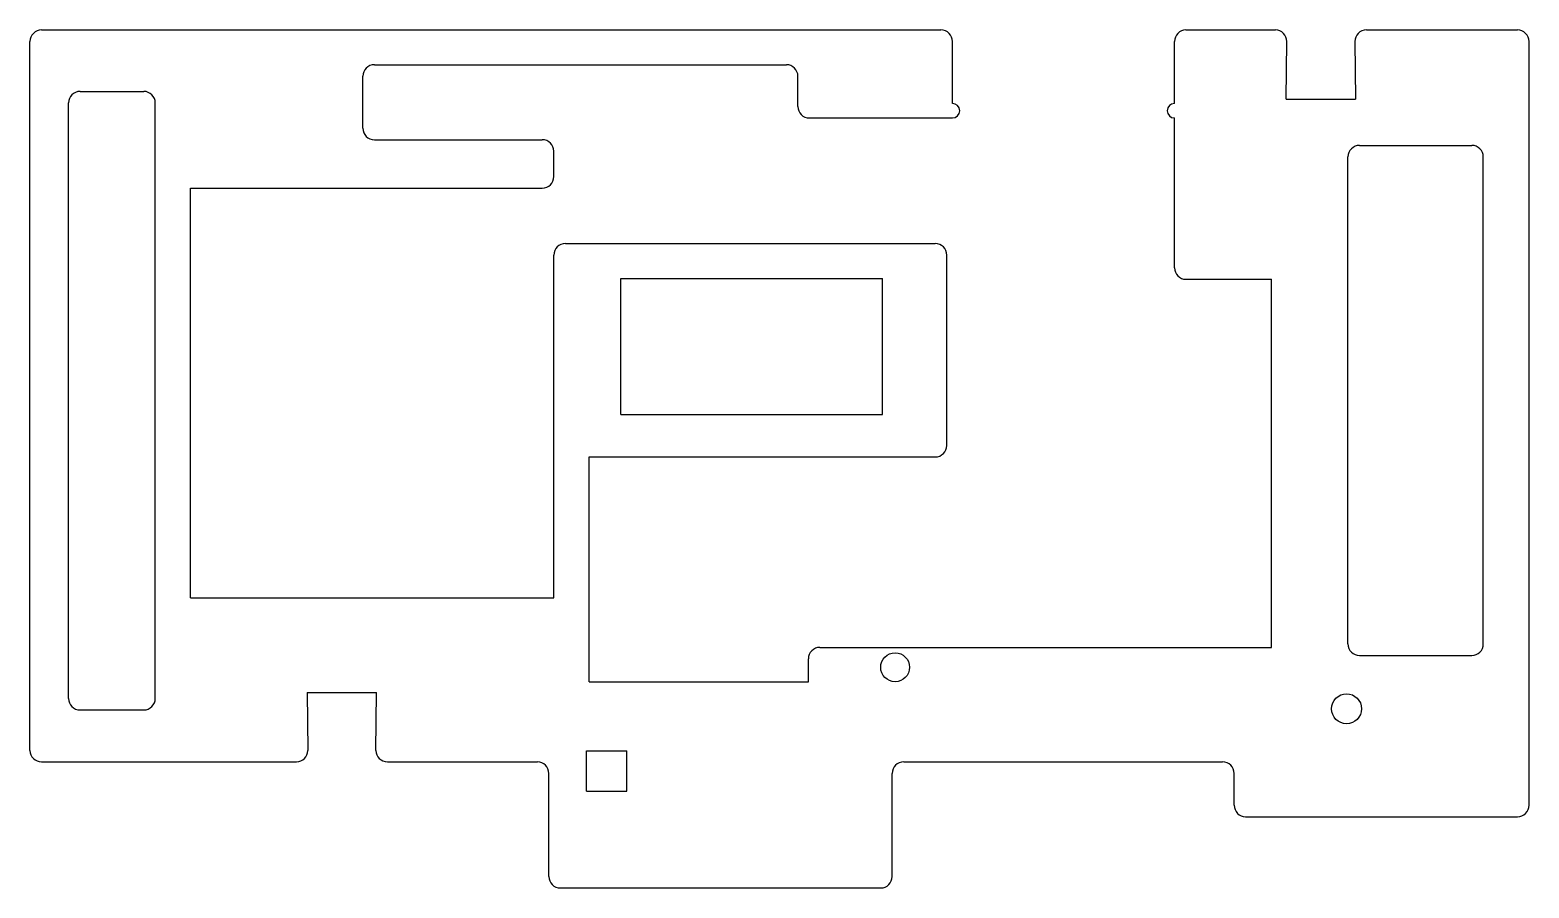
# Model space of a CAD drawing. Extents: x 77 to 337, y 77 to 226.
import ezdxf

# ---------------------------------------------------------------- set-up
doc = ezdxf.new("R2010")
doc.units = 0
doc.layers.add('KEEPOUTLAYER', color=6, linetype='CONTINUOUS')

msp = doc.modelspace()

# ---------------------------------------------------------------- linework, layer by layer
at = {"layer": 'KEEPOUTLAYER'}
for p, q in [((76.56, 101.04), (76.56, 223.89)), ((78.56, 225.89), (234.56, 225.89)), ((236.56, 213.14), (236.56, 223.89)), ((275.06, 213.14), (275.06, 223.89)), ((277.06, 225.89), (292.56, 225.89)), ((294.46, 213.89), (294.56, 223.89)), ((306.36, 223.89), (306.46, 213.89)), ((308.36, 225.89), (334.56, 225.89)), ((336.56, 91.54), (336.56, 223.89)), ((136.3, 219.87), (207.75, 219.87)), ((134.3, 208.87), (134.3, 217.87)), ((209.75, 212.64), (209.75, 217.87)), ((83.25, 110.05), (83.25, 213.24)), ((85.25, 215.24), (96.29, 215.24)), ((98.29, 110.05), (98.29, 213.24)), ((294.46, 213.89), (306.46, 213.89)), ((211.75, 210.64), (236.56, 210.64)), ((236.56, 210.64), (236.56, 210.64)), ((275.06, 189.39), (275.06, 210.64)), ((136.3, 206.87), (165.42, 206.87)), ((307.16, 205.89), (326.63, 205.89)), ((167.42, 200.47), (167.42, 204.87)), ((305.16, 119.49), (305.16, 203.89)), ((328.63, 119.49), (328.63, 203.89)), ((104.42, 198.47), (165.42, 198.47)), ((104.42, 127.47), (104.42, 198.47)), ((169.42, 188.89), (233.56, 188.89)), ((275.06, 184.69), (275.06, 189.39)), ((167.42, 127.47), (167.42, 186.89)), ((235.56, 153.89), (235.56, 186.89)), ((179.05, 159.27), (179.05, 182.8)), ((179.05, 182.8), (224.44, 182.8)), ((224.44, 159.27), (224.44, 182.8)), ((277.06, 182.69), (284.56, 182.69)), ((284.56, 182.69), (291.87, 182.69)), ((291.87, 118.89), (291.87, 182.69)), ((179.05, 159.27), (224.44, 159.27)), ((173.56, 112.89), (173.56, 151.89)), ((173.56, 151.89), (233.56, 151.89)), ((104.42, 127.47), (167.42, 127.47)), ((213.56, 118.89), (229.56, 118.89)), ((229.56, 118.89), (291.87, 118.89)), ((307.16, 117.49), (326.63, 117.49)), ((211.56, 112.89), (211.56, 116.89)), ((173.56, 112.89), (211.56, 112.89)), ((124.66, 111.04), (136.66, 111.04)), ((124.66, 111.04), (124.76, 101.04)), ((136.56, 101.04), (136.66, 111.04)), ((85.25, 108.05), (96.29, 108.05)), ((78.56, 99.04), (122.76, 99.04)), ((138.56, 99.04), (164.56, 99.04)), ((173.06, 93.94), (173.06, 100.94)), ((173.06, 100.94), (180.06, 100.94)), ((180.06, 93.94), (180.06, 100.94)), ((228.11, 99.04), (283.41, 99.04)), ((166.56, 79.19), (166.56, 97.04)), ((226.11, 79.19), (226.11, 97.04)), ((285.41, 91.54), (285.41, 97.04)), ((173.06, 93.94), (180.06, 93.94)), ((287.41, 89.54), (334.56, 89.54)), ((168.56, 77.19), (224.11, 77.19))]:
    msp.add_line(p, q, dxfattribs=at)
for centre, radius in [((226.61, 115.44), 2.5), ((304.91, 108.24), 2.6)]:
    msp.add_circle(centre, radius, dxfattribs=at)
for centre, radius, start, end in [((78.56, 223.89), 2, 90, 180), ((234.56, 223.89), 2, 0, 90), ((277.06, 223.89), 2, 90, 180), ((292.56, 223.89), 2, 0, 90), ((308.36, 223.89), 2, 90, 180), ((334.56, 223.89), 2, 0, 90), ((136.3, 217.87), 2, 90, 180), ((207.75, 217.87), 2, 0, 90), ((85.25, 213.24), 2, 90, 180), ((96.29, 213.24), 2, 0, 90), ((211.75, 212.64), 2, 180, 270), ((236.56, 211.89), 1.25, 270, 90), ((275.06, 211.89), 1.25, 90, 270), ((136.3, 208.87), 2, 180, 270), ((165.42, 204.87), 2, 0, 90), ((307.16, 203.89), 2, 90, 180), ((326.63, 203.89), 2, 0, 90), ((165.42, 200.47), 2, 270, 0), ((169.42, 186.89), 2, 90, 180), ((233.56, 186.89), 2, 0, 90), ((277.06, 184.69), 2, 180, 270), ((233.56, 153.89), 2, 270, 0), ((213.56, 116.89), 2, 90, 180), ((307.16, 119.49), 2, 180, 270), ((326.63, 119.49), 2, 270, 0), ((85.25, 110.05), 2, 180, 270), ((96.29, 110.05), 2, 270, 0), ((78.56, 101.04), 2, 180, 270), ((122.76, 101.04), 2, 270, 0), ((138.56, 101.04), 2, 180, 270), ((164.56, 97.04), 2, 0, 90), ((228.11, 97.04), 2, 90, 180), ((283.41, 97.04), 2, 0, 90), ((287.41, 91.54), 2, 180, 270), ((334.56, 91.54), 2, 270, 0), ((168.56, 79.19), 2, 180, 270), ((224.11, 79.19), 2, 270, 0)]:
    msp.add_arc(centre, radius, start, end, dxfattribs=at)

doc.saveas('drawing.dxf')
